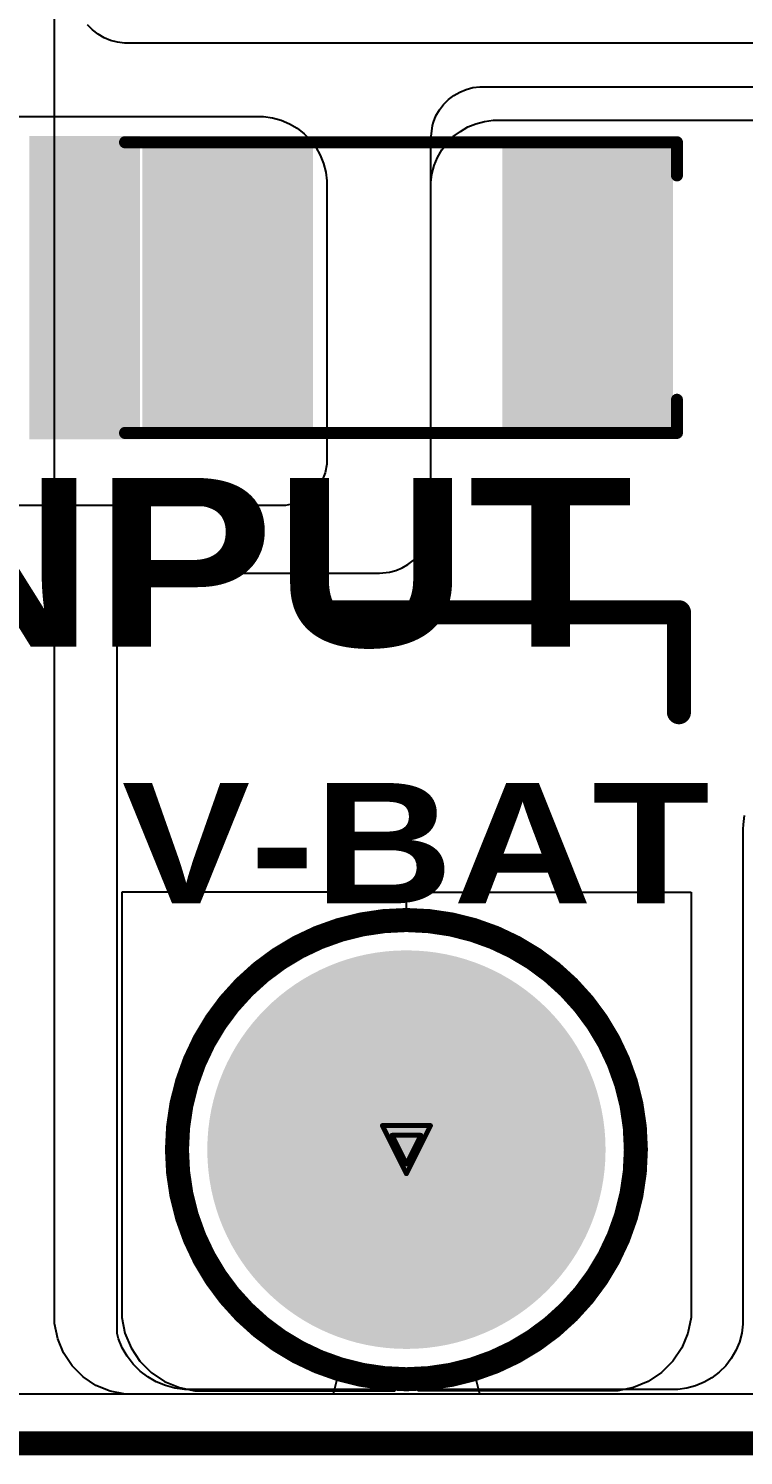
# Model space of a CAD drawing. Header units: inches. Extents: x -5 to 230, y -4 to 159.
# Drawn here: x 81.18 to 88.73, y -3.62 to 11.43 of the extents above; entities that cross this region are included whole.
import ezdxf

# ---------------------------------------------------------------- set-up
doc = ezdxf.new("R2010")
doc.units = ezdxf.units.IN
for name, color, linetype in [('Board Outline', 216, 'Continuous'), ('Bottom Layer', 5, 'Continuous'), ('Bottom Solder', 6, 'Continuous'), ('Drill Drawing', 1, 'Continuous'), ('Layer 1', 16, 'Continuous'), ('Layer 2', 76, 'Continuous'), ('Multi-Layer', 9, 'Continuous'), ('Pad Holes', 156, 'Continuous'), ('Top Layer', 1, 'Continuous'), ('Top Overlay', 2, 'Continuous'), ('Top Paste', 8, 'Continuous'), ('Top Solder', 216, 'Continuous')]:
    doc.layers.add(name, color=color, linetype=linetype)
doc.styles.add('Arial Black_Bold', font='', dxfattribs={"height": 0.2})
doc.styles.get('Arial Black_Bold').set_extended_font_data('Arial Black', bold=True)

# ---------------------------------------------------------------- blocks, each defined once
blk = doc.blocks.new('0_5___T____P___36')
at = {"layer": 'Bottom Layer'}
h = blk.add_hatch(color=5, dxfattribs=at)
edge = h.paths.add_edge_path()
edge.add_arc((0, 0), 2, 0, 360)
at = {"layer": 'Bottom Solder'}
h = blk.add_hatch(color=6, dxfattribs=at)
edge = h.paths.add_edge_path()
edge.add_arc((0, 0), 2.102, 0, 360)
at = {"layer": 'Layer 1'}
h = blk.add_hatch(color=16, dxfattribs=at)
edge = h.paths.add_edge_path()
edge.add_arc((0, 0), 2, 0, 360)
at = {"layer": 'Layer 2'}
h = blk.add_hatch(color=76, dxfattribs=at)
edge = h.paths.add_edge_path()
edge.add_arc((0, 0), 2, 0, 360)
at = {"layer": 'Multi-Layer'}
h = blk.add_hatch(color=9, dxfattribs=at)
edge = h.paths.add_edge_path()
edge.add_arc((0, 0), 2, 0, 360)
at = {"layer": 'Pad Holes'}
h = blk.add_hatch(color=7, dxfattribs=at)
edge = h.paths.add_edge_path()
edge.add_arc((0, 0), 1, 0, 360)
at = {"layer": 'Top Layer'}
h = blk.add_hatch(color=1, dxfattribs=at)
edge = h.paths.add_edge_path()
edge.add_arc((0, 0), 2, 0, 360)
at = {"layer": 'Top Solder'}
h = blk.add_hatch(color=216, dxfattribs=at)
edge = h.paths.add_edge_path()
edge.add_arc((0, 0), 2.102, 0, 360)
blk = doc.blocks.new('SMA_DO_214AC__220')
at = {"layer": 'Top Layer'}
for points in [[(-2.7, 1.4), (-1.1, 1.4), (-1.1, -1.4), (-2.7, -1.4)], [(1.1, 1.4), (2.7, 1.4), (2.7, -1.4), (1.1, -1.4)]]:
    blk.add_hatch(color=1, dxfattribs=at).paths.add_polyline_path(points)
at = {"layer": 'Top Overlay'}
blk.add_hatch(color=2, dxfattribs=at).paths.add_polyline_path([(-3.992, -1.6), (-2.825, -1.6), (-2.825, 1.6), (-3.992, 1.6)])
at = {"layer": 'Top Paste'}
for points in [[(-2.7, 1.4), (-1.1, 1.4), (-1.1, -1.4), (-2.7, -1.4)], [(1.1, 1.4), (2.7, 1.4), (2.7, -1.4), (1.1, -1.4)]]:
    blk.add_hatch(color=8, dxfattribs=at).paths.add_polyline_path(points)
at = {"layer": 'Top Solder'}
for points in [[(-2.802, 1.502), (-0.998, 1.502), (-0.998, -1.502), (-2.802, -1.502)], [(0.998, 1.502), (2.802, 1.502), (2.802, -1.502), (0.998, -1.502)]]:
    blk.add_hatch(color=216, dxfattribs=at).paths.add_polyline_path(points)
at = {"layer": 'Top Overlay'}
for points in [[(-2.983, 1.533, 0.127, 0.127, 0), (2.842, 1.533, 0.127, 0.127, 0)], [(2.842, 1.183, 0.127, 0.127, 0), (2.842, 1.533, 0.127, 0.127, 0)], [(2.842, -1.533, 0.127, 0.127, 0), (2.842, -1.183, 0.127, 0.127, 0)], [(-2.983, -1.533, 0.127, 0.127, 0), (2.842, -1.533, 0.127, 0.127, 0)]]:
    blk.add_lwpolyline(points, format="xyseb", dxfattribs=at)
for points in [[(-3.015, 1.533, 0.0635, 0.0635, 1), (-2.951, 1.533, 0.0635, 0.0635, 1)], [(2.811, 1.533, 0.0635, 0.0635, 1), (2.874, 1.533, 0.0635, 0.0635, 1)], [(2.811, 1.533, 0.0635, 0.0635, 1), (2.874, 1.533, 0.0635, 0.0635, 1)], [(2.811, 1.183, 0.0635, 0.0635, 1), (2.874, 1.183, 0.0635, 0.0635, 1)], [(2.811, -1.183, 0.0635, 0.0635, 1), (2.874, -1.183, 0.0635, 0.0635, 1)], [(-3.015, -1.533, 0.0635, 0.0635, 1), (-2.951, -1.533, 0.0635, 0.0635, 1)], [(2.811, -1.533, 0.0635, 0.0635, 1), (2.874, -1.533, 0.0635, 0.0635, 1)], [(2.811, -1.533, 0.0635, 0.0635, 1), (2.874, -1.533, 0.0635, 0.0635, 1)]]:
    blk.add_lwpolyline(points, format="xyseb", close=True, dxfattribs=at)

msp = doc.modelspace()

# ---------------------------------------------------------------- linework, layer by layer
at = {"layer": 'Board Outline'}
msp.add_lwpolyline([(-0.452, -3.491, 0.254, 0.254, 0), (93.452, -3.491, 0.254, 0.254, 0)], format="xyseb", dxfattribs=at)
at = {"layer": 'Bottom Layer'}
for p, q in [((84.924, 2.116), (84.439, 2.02)), ((85.418, 2.116), (84.924, 2.116)), ((85.903, 2.02), (85.418, 2.116)), ((84.439, 2.02), (83.983, 1.831)), ((86.359, 1.831), (85.903, 2.02)), ((83.983, 1.831), (83.572, 1.556)), ((86.77, 1.556), (86.359, 1.831)), ((83.572, 1.556), (83.223, 1.207)), ((87.119, 1.207), (86.77, 1.556)), ((83.223, 1.207), (82.948, 0.796)), ((87.394, 0.796), (87.119, 1.207)), ((82.948, 0.796), (82.759, 0.34)), ((87.583, 0.34), (87.394, 0.796)), ((82.759, 0.34), (82.663, -0.145)), ((87.679, -0.145), (87.583, 0.34)), ((82.663, -0.145), (82.663, -0.639)), ((87.679, -0.639), (87.679, -0.145)), ((82.663, -0.639), (82.759, -1.124)), ((87.583, -1.124), (87.679, -0.639)), ((82.759, -1.124), (82.948, -1.58)), ((87.394, -1.58), (87.583, -1.124)), ((82.948, -1.58), (83.223, -1.991)), ((87.119, -1.991), (87.394, -1.58)), ((83.223, -1.991), (83.572, -2.34)), ((86.77, -2.34), (87.119, -1.991)), ((83.572, -2.34), (83.983, -2.615)), ((86.359, -2.615), (86.77, -2.34)), ((83.983, -2.615), (84.439, -2.804)), ((85.903, -2.804), (86.359, -2.615)), ((84.439, -2.804), (84.397, -2.973)), ((85.945, -2.973), (85.903, -2.804)), ((84.397, -2.973), (78.08, -2.973)), ((90.732, -2.973), (85.945, -2.973))]:
    msp.add_line(p, q, dxfattribs=at)
at = {"layer": 'Drill Drawing'}
for points in [[(84.917, -0.138, 0.0508, 0.0508, 0), (85.425, -0.138, 0.0508, 0.0508, 0)], [(84.917, -0.138, 0.0508, 0.0508, 0), (85.171, -0.646, 0.0508, 0.0508, 0)], [(85.171, -0.646, 0.0508, 0.0508, 0), (85.425, -0.138, 0.0508, 0.0508, 0)], [(85.019, -0.24, 0.0508, 0.0508, 0), (85.323, -0.24, 0.0508, 0.0508, 0)], [(85.019, -0.24, 0.0508, 0.0508, 0), (85.171, -0.544, 0.0508, 0.0508, 0)], [(85.171, -0.544, 0.0508, 0.0508, 0), (85.323, -0.24, 0.0508, 0.0508, 0)]]:
    msp.add_lwpolyline(points, format="xyseb", dxfattribs=at)
for points in [[(84.904, -0.138, 0.0254, 0.0254, 1), (84.93, -0.138, 0.0254, 0.0254, 1)], [(84.904, -0.138, 0.0254, 0.0254, 1), (84.93, -0.138, 0.0254, 0.0254, 1)], [(85.412, -0.138, 0.0254, 0.0254, 1), (85.438, -0.138, 0.0254, 0.0254, 1)], [(85.412, -0.138, 0.0254, 0.0254, 1), (85.438, -0.138, 0.0254, 0.0254, 1)], [(85.006, -0.24, 0.0254, 0.0254, 1), (85.031, -0.24, 0.0254, 0.0254, 1)], [(85.006, -0.24, 0.0254, 0.0254, 1), (85.031, -0.24, 0.0254, 0.0254, 1)], [(85.311, -0.24, 0.0254, 0.0254, 1), (85.336, -0.24, 0.0254, 0.0254, 1)], [(85.311, -0.24, 0.0254, 0.0254, 1), (85.336, -0.24, 0.0254, 0.0254, 1)], [(85.158, -0.544, 0.0254, 0.0254, 1), (85.184, -0.544, 0.0254, 0.0254, 1)], [(85.158, -0.544, 0.0254, 0.0254, 1), (85.184, -0.544, 0.0254, 0.0254, 1)], [(85.158, -0.646, 0.0254, 0.0254, 1), (85.184, -0.646, 0.0254, 0.0254, 1)], [(85.158, -0.646, 0.0254, 0.0254, 1), (85.184, -0.646, 0.0254, 0.0254, 1)]]:
    msp.add_lwpolyline(points, format="xyseb", close=True, dxfattribs=at)
at = {"layer": 'Layer 1'}
for p, q in [((84.924, 2.116), (84.439, 2.02)), ((85.418, 2.116), (84.924, 2.116)), ((85.903, 2.02), (85.418, 2.116)), ((84.439, 2.02), (83.983, 1.831)), ((86.359, 1.831), (85.903, 2.02)), ((83.983, 1.831), (83.572, 1.556)), ((86.77, 1.556), (86.359, 1.831)), ((83.572, 1.556), (83.223, 1.207)), ((87.119, 1.207), (86.77, 1.556)), ((83.223, 1.207), (82.948, 0.796)), ((87.394, 0.796), (87.119, 1.207)), ((82.948, 0.796), (82.759, 0.34)), ((87.583, 0.34), (87.394, 0.796)), ((82.759, 0.34), (82.663, -0.145)), ((87.679, -0.145), (87.583, 0.34)), ((82.663, -0.145), (82.663, -0.639)), ((87.679, -0.639), (87.679, -0.145)), ((82.663, -0.639), (82.759, -1.124)), ((87.583, -1.124), (87.679, -0.639)), ((82.759, -1.124), (82.948, -1.58)), ((87.394, -1.58), (87.583, -1.124)), ((82.948, -1.58), (83.223, -1.991)), ((87.119, -1.991), (87.394, -1.58)), ((83.223, -1.991), (83.572, -2.34)), ((86.77, -2.34), (87.119, -1.991)), ((83.572, -2.34), (83.983, -2.615)), ((86.359, -2.615), (86.77, -2.34)), ((83.983, -2.615), (84.439, -2.804)), ((85.903, -2.804), (86.359, -2.615)), ((84.439, -2.804), (84.397, -2.973)), ((85.945, -2.973), (85.903, -2.804)), ((84.397, -2.973), (70.508, -2.973)), ((90.732, -2.973), (85.945, -2.973))]:
    msp.add_line(p, q, dxfattribs=at)
at = {"layer": 'Layer 2'}
for p, q in [((81.458, -2.145), (81.458, 48.885)), ((85.615, 10.684), (85.673, 10.728)), ((85.673, 10.728), (85.735, 10.764)), ((85.735, 10.764), (85.802, 10.792)), ((85.802, 10.792), (85.873, 10.811)), ((85.873, 10.811), (85.945, 10.82)), ((85.945, 10.82), (85.981, 10.82)), ((85.981, 10.82), (89.466, 10.82)), ((85.483, 10.512), (85.519, 10.575)), ((85.519, 10.575), (85.564, 10.633)), ((85.564, 10.633), (85.615, 10.684)), ((85.427, 10.267), (85.446, 10.411)), ((85.446, 10.411), (85.455, 10.445)), ((85.455, 10.445), (85.483, 10.512)), ((85.427, 6.23), (85.427, 10.267)), ((85.417, 6.125), (85.426, 6.195)), ((85.426, 6.195), (85.427, 6.23)), ((85.371, 5.991), (85.398, 6.056)), ((85.398, 6.056), (85.417, 6.125)), ((85.243, 5.824), (85.293, 5.874)), ((85.293, 5.874), (85.336, 5.93)), ((85.336, 5.93), (85.371, 5.991)), ((85.06, 5.718), (85.126, 5.745)), ((85.126, 5.745), (85.187, 5.781)), ((85.187, 5.781), (85.243, 5.824)), ((82.351, 5.521), (82.422, 5.575)), ((82.422, 5.575), (82.5, 5.62)), ((82.5, 5.62), (82.583, 5.655)), ((82.583, 5.655), (82.67, 5.678)), ((82.67, 5.678), (82.759, 5.69)), ((82.759, 5.69), (82.804, 5.69)), ((82.804, 5.69), (84.887, 5.69)), ((84.887, 5.69), (84.922, 5.691)), ((84.922, 5.691), (84.992, 5.7)), ((84.992, 5.7), (85.06, 5.718)), ((82.233, 5.386), (82.287, 5.457)), ((82.287, 5.457), (82.351, 5.521)), ((82.153, 5.225), (82.188, 5.308)), ((82.188, 5.308), (82.233, 5.386)), ((82.118, 5.004), (82.133, 5.15)), ((82.133, 5.15), (82.153, 5.225)), ((82.118, -2.332), (82.118, 5.004)), ((88.724, 3.036), (88.722, 2.988)), ((88.737, 3.133), (88.724, 3.036)), ((88.722, 2.988), (88.722, -2.184)), ((81.458, -2.227), (81.458, -2.145)), ((81.49, -2.387), (81.458, -2.227)), ((88.722, -2.233), (88.71, -2.328)), ((88.722, -2.184), (88.722, -2.233)), ((81.552, -2.537), (81.49, -2.387)), ((82.133, -2.387), (82.118, -2.332)), ((82.172, -2.483), (82.133, -2.387)), ((88.71, -2.328), (88.685, -2.422)), ((81.643, -2.673), (81.552, -2.537)), ((82.224, -2.572), (82.172, -2.483)), ((88.648, -2.511), (88.599, -2.595)), ((88.685, -2.422), (88.648, -2.511)), ((81.758, -2.788), (81.643, -2.673)), ((82.287, -2.654), (82.224, -2.572)), ((82.36, -2.727), (82.287, -2.654)), ((88.541, -2.671), (88.472, -2.739)), ((88.599, -2.595), (88.541, -2.671)), ((81.893, -2.879), (81.758, -2.788)), ((82.442, -2.79), (82.36, -2.727)), ((82.531, -2.841), (82.442, -2.79)), ((82.627, -2.881), (82.531, -2.841)), ((88.312, -2.846), (88.223, -2.883)), ((88.396, -2.798), (88.312, -2.846)), ((88.472, -2.739), (88.396, -2.798)), ((82.044, -2.941), (81.893, -2.879)), ((82.204, -2.973), (82.044, -2.941)), ((82.285, -2.973), (82.204, -2.973)), ((90.732, -2.973), (82.285, -2.973)), ((82.726, -2.908), (82.627, -2.881)), ((82.829, -2.921), (82.726, -2.908)), ((87.986, -2.921), (82.829, -2.921)), ((88.034, -2.921), (87.986, -2.921)), ((88.13, -2.908), (88.034, -2.921)), ((88.223, -2.883), (88.13, -2.908))]:
    msp.add_line(p, q, dxfattribs=at)
at = {"layer": 'Top Layer'}
for p, q in [((81.857, 11.419), (81.804, 11.472)), ((81.916, 11.374), (81.857, 11.419)), ((81.98, 11.337), (81.916, 11.374)), ((82.049, 11.308), (81.98, 11.337)), ((82.121, 11.289), (82.049, 11.308)), ((82.195, 11.279), (82.121, 11.289)), ((90.032, 11.279), (82.195, 11.279)), ((79.031, 10.505), (83.615, 10.505)), ((83.615, 10.505), (83.663, 10.504)), ((83.663, 10.504), (83.756, 10.491)), ((83.756, 10.491), (83.848, 10.466)), ((83.848, 10.466), (83.935, 10.43)), ((83.935, 10.43), (84.016, 10.382)), ((85.74, 10.349), (85.82, 10.395)), ((85.82, 10.395), (85.905, 10.43)), ((85.905, 10.43), (85.994, 10.454)), ((85.994, 10.454), (86.086, 10.466)), ((86.086, 10.466), (86.132, 10.466)), ((86.132, 10.466), (86.132, 10.466)), ((86.132, 10.466), (89.228, 10.466)), ((84.016, 10.382), (84.091, 10.324)), ((84.091, 10.324), (84.157, 10.257)), ((84.157, 10.257), (84.214, 10.181)), ((85.601, 10.227), (85.666, 10.293)), ((85.666, 10.293), (85.74, 10.349)), ((84.214, 10.181), (84.261, 10.099)), ((84.261, 10.099), (84.297, 10.011)), ((85.498, 10.074), (85.545, 10.154)), ((85.545, 10.154), (85.601, 10.227)), ((84.297, 10.011), (84.321, 9.92)), ((85.439, 9.899), (85.463, 9.989)), ((85.463, 9.989), (85.498, 10.074)), ((84.321, 9.92), (84.332, 9.826)), ((84.332, 9.826), (84.332, 9.779)), ((85.427, 9.808), (85.439, 9.899)), ((85.427, 9.762), (85.427, 9.808)), ((84.332, 9.779), (84.332, 9.779)), ((84.332, 9.779), (84.332, 6.887)), ((85.427, 8.248), (85.427, 9.762)), ((85.427, 6.23), (85.427, 8.248)), ((84.332, 6.84), (84.313, 6.746)), ((84.332, 6.887), (84.332, 6.84)), ((84.277, 6.658), (84.224, 6.579)), ((84.313, 6.746), (84.277, 6.658)), ((84.157, 6.511), (84.077, 6.459)), ((84.224, 6.579), (84.157, 6.511)), ((83.848, 6.403), (79.031, 6.403)), ((83.896, 6.403), (83.848, 6.403)), ((83.848, 6.403), (83.848, 6.403)), ((83.989, 6.422), (83.896, 6.403)), ((84.077, 6.459), (83.989, 6.422)), ((85.417, 6.125), (85.426, 6.195)), ((85.426, 6.195), (85.427, 6.23)), ((85.371, 5.991), (85.398, 6.056)), ((85.398, 6.056), (85.417, 6.125)), ((85.243, 5.824), (85.293, 5.874)), ((85.293, 5.874), (85.336, 5.93)), ((85.336, 5.93), (85.371, 5.991)), ((85.06, 5.718), (85.126, 5.745)), ((85.126, 5.745), (85.187, 5.781)), ((85.187, 5.781), (85.243, 5.824)), ((82.351, 5.521), (82.422, 5.575)), ((82.422, 5.575), (82.5, 5.62)), ((82.5, 5.62), (82.583, 5.655)), ((82.583, 5.655), (82.67, 5.678)), ((82.67, 5.678), (82.759, 5.69)), ((82.759, 5.69), (82.804, 5.69)), ((82.804, 5.69), (84.887, 5.69)), ((84.887, 5.69), (84.922, 5.691)), ((84.922, 5.691), (84.992, 5.7)), ((84.992, 5.7), (85.06, 5.718)), ((82.233, 5.386), (82.287, 5.457)), ((82.287, 5.457), (82.351, 5.521)), ((82.153, 5.225), (82.188, 5.308)), ((82.188, 5.308), (82.233, 5.386)), ((82.118, 5.004), (82.133, 5.15)), ((82.133, 5.15), (82.153, 5.225)), ((82.118, -2.332), (82.118, 5.004)), ((88.724, 3.036), (88.722, 2.988)), ((88.737, 3.133), (88.724, 3.036)), ((88.722, 2.988), (88.722, -2.184)), ((88.722, -2.233), (88.71, -2.328)), ((88.722, -2.184), (88.722, -2.233)), ((82.133, -2.387), (82.118, -2.332)), ((82.172, -2.483), (82.133, -2.387)), ((88.71, -2.328), (88.685, -2.422)), ((82.224, -2.572), (82.172, -2.483)), ((88.648, -2.511), (88.599, -2.595)), ((88.685, -2.422), (88.648, -2.511)), ((82.287, -2.654), (82.224, -2.572)), ((82.36, -2.727), (82.287, -2.654)), ((88.541, -2.671), (88.472, -2.739)), ((88.599, -2.595), (88.541, -2.671)), ((82.442, -2.79), (82.36, -2.727)), ((82.531, -2.841), (82.442, -2.79)), ((82.627, -2.881), (82.531, -2.841)), ((88.312, -2.846), (88.223, -2.883)), ((88.396, -2.798), (88.312, -2.846)), ((88.472, -2.739), (88.396, -2.798)), ((82.726, -2.908), (82.627, -2.881)), ((82.829, -2.921), (82.726, -2.908)), ((87.986, -2.921), (82.829, -2.921)), ((88.034, -2.921), (87.986, -2.921)), ((88.13, -2.908), (88.034, -2.921)), ((88.223, -2.883), (88.13, -2.908))]:
    msp.add_line(p, q, dxfattribs=at)
at = {"layer": 'Top Overlay'}
for p, q in [((85.171, 2.324), (82.167, 2.324)), ((82.167, 2.324), (82.167, -2.079)), ((85.171, 2.03), (85.171, 2.324)), ((85.171, 2.324), (88.175, 2.324)), ((85.171, 2.03), (85.171, 2.324)), ((88.175, 2.324), (88.175, -2.079)), ((84.468, 1.926), (84.934, 2.018)), ((84.934, 2.018), (85.171, 2.03)), ((85.408, 2.018), (85.171, 2.03)), ((85.171, 2.03), (85.171, 2.03)), ((85.171, 2.03), (85.171, 2.03)), ((85.874, 1.926), (85.408, 2.018)), ((84.029, 1.744), (84.468, 1.926)), ((86.313, 1.744), (85.874, 1.926)), ((83.635, 1.48), (84.029, 1.744)), ((86.707, 1.48), (86.313, 1.744)), ((83.299, 1.144), (83.635, 1.48)), ((87.043, 1.144), (86.707, 1.48)), ((83.035, 0.75), (83.299, 1.144)), ((87.307, 0.75), (87.043, 1.144)), ((82.853, 0.311), (83.035, 0.75)), ((87.489, 0.311), (87.307, 0.75)), ((82.761, -0.155), (82.853, 0.311)), ((87.581, -0.155), (87.489, 0.311)), ((82.749, -0.392), (82.761, -0.155)), ((87.593, -0.392), (87.581, -0.155)), ((82.76, -0.622), (82.749, -0.392)), ((87.582, -0.622), (87.593, -0.392)), ((82.847, -1.074), (82.76, -0.622)), ((87.495, -1.074), (87.582, -0.622)), ((83.018, -1.501), (82.847, -1.074)), ((87.324, -1.501), (87.495, -1.074)), ((83.266, -1.888), (83.018, -1.501)), ((87.076, -1.888), (87.324, -1.501)), ((83.584, -2.221), (83.266, -1.888)), ((86.759, -2.221), (87.076, -1.888)), ((82.167, -2.079), (82.167, -2.163)), ((88.175, -2.079), (88.175, -2.163)), ((82.167, -2.163), (82.2, -2.328)), ((83.958, -2.488), (83.584, -2.221)), ((86.384, -2.488), (86.759, -2.221)), ((88.175, -2.163), (88.142, -2.328)), ((82.2, -2.328), (82.265, -2.484)), ((88.142, -2.328), (88.078, -2.484)), ((82.265, -2.484), (82.358, -2.624)), ((84.376, -2.68), (83.958, -2.488)), ((85.966, -2.68), (86.384, -2.488)), ((88.078, -2.484), (87.984, -2.624)), ((82.358, -2.624), (82.478, -2.744)), ((84.823, -2.789), (84.376, -2.68)), ((85.519, -2.789), (85.966, -2.68)), ((87.984, -2.624), (87.865, -2.744)), ((82.478, -2.744), (82.618, -2.837)), ((82.618, -2.837), (82.774, -2.902)), ((85.052, -2.811), (84.823, -2.789)), ((85.052, -2.935), (85.052, -2.811)), ((85.29, -2.811), (85.519, -2.789)), ((85.29, -2.935), (85.29, -2.811)), ((87.724, -2.837), (87.568, -2.902)), ((87.865, -2.744), (87.724, -2.837)), ((82.774, -2.902), (82.939, -2.935)), ((82.939, -2.935), (83.023, -2.935)), ((83.023, -2.935), (85.052, -2.935)), ((83.023, -2.935), (83.023, -2.935)), ((83.023, -2.935), (83.023, -2.935)), ((87.319, -2.935), (85.29, -2.935)), ((87.403, -2.935), (87.319, -2.935)), ((87.319, -2.935), (87.319, -2.935)), ((87.319, -2.935), (87.319, -2.935)), ((87.568, -2.902), (87.403, -2.935))]:
    msp.add_line(p, q, dxfattribs=at)
for points in [[(84.249, 5.276, 0.254, 0.254, 0), (88.048, 5.276, 0.254, 0.254, 0)], [(88.048, 4.222, 0.254, 0.254, 0), (88.048, 5.276, 0.254, 0.254, 0)]]:
    msp.add_lwpolyline(points, format="xyseb", dxfattribs=at)
for points in [[(84.185, 5.276, 0.127, 0.127, 1), (84.312, 5.276, 0.127, 0.127, 1)], [(87.984, 5.276, 0.127, 0.127, 1), (88.111, 5.276, 0.127, 0.127, 1)], [(87.984, 5.276, 0.127, 0.127, 1), (88.111, 5.276, 0.127, 0.127, 1)], [(87.984, 4.222, 0.127, 0.127, 1), (88.111, 4.222, 0.127, 0.127, 1)], [(87.593, -0.392, 0.254, 0.254, 1), (82.749, -0.392, 0.254, 0.254, 1)], [(82.686, -0.392, 0.127, 0.127, 1), (82.813, -0.392, 0.127, 0.127, 1)], [(87.529, -0.392, 0.127, 0.127, 1), (87.656, -0.392, 0.127, 0.127, 1)]]:
    msp.add_lwpolyline(points, format="xyseb", close=True, dxfattribs=at)

# ---------------------------------------------------------------- block references
for name, p in [('SMA_DO_214AC__220', (85.184, 8.701)), ('0_5___T____P___36', (85.171, -0.392))]:
    msp.add_blockref(name, p)

# ---------------------------------------------------------------- texts
at = {"layer": 'Top Overlay', "style": 'Arial Black_Bold'}
msp.add_text('INPUT', height=1.778, rotation=360, dxfattribs=at).set_placement((79.034, 4.915))
msp.add_text('V-BAT', height=1.27, dxfattribs=at).set_placement((82.167, 2.205))

doc.saveas('drawing.dxf')
